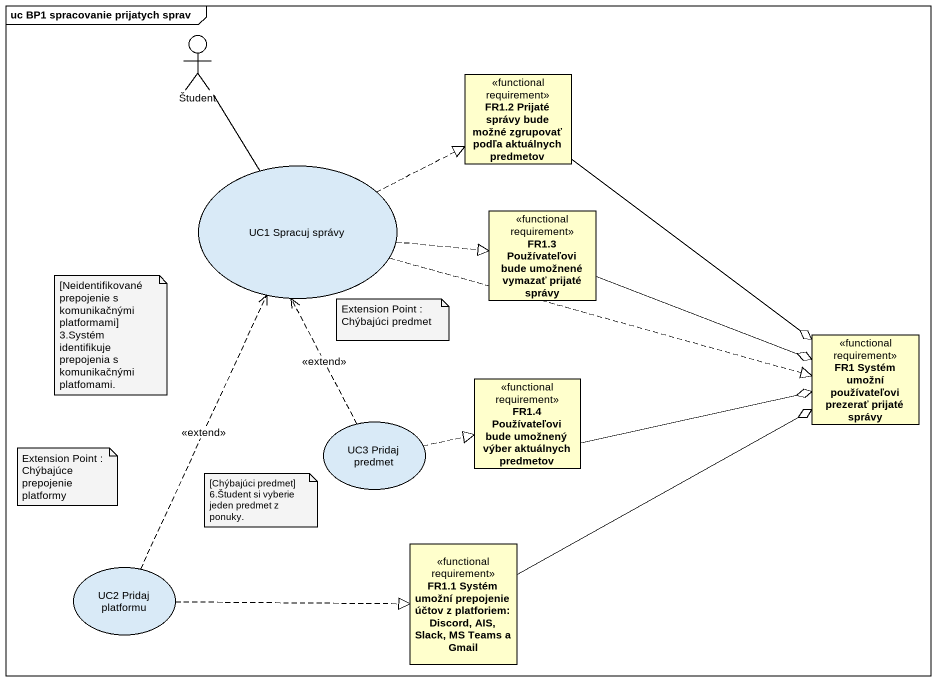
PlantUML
@startuml
mainframe uc BP1 spracovanie prijatych sprav
allowmixing
hide circle
hide empty members
actor Študent
class "FR1.2 Prijaté správy bude možné zgrupovať podľa aktuálnych predmetov" as FR1_2_Prijaté_správy_bude <<functional requirement>>
usecase "UC1 Spracuj správy" as UC1_Spracuj_správy
class "FR1.3 Používateľovi bude umožnené vymazať prijaté správy" as FR1_3_Používateľovi_bude <<functional requirement>>
class "FR1 Systém umožní používateľovi prezerať prijaté správy" as FR1_Systém_umožní <<functional requirement>>
class "FR1.4 Používateľovi bude umožnený výber aktuálnych predmetov" as FR1_4_Používateľovi_bude <<functional requirement>>
usecase "UC3 Pridaj predmet" as UC3_Pridaj_predmet
class "FR1.1 Systém umožní prepojenie účtov z platforiem: Discord, AIS, Slack, MS Teams a Gmail" as FR1_1_Systém_umožní <<functional requirement>>
usecase "UC2 Pridaj platformu" as UC2_Pridaj_platformu
Študent -- UC1_Spracuj_správy
FR1_2_Prijaté_správy_bude --o FR1_Systém_umožní
UC1_Spracuj_správy .right.|> FR1_2_Prijaté_správy_bude
UC1_Spracuj_správy .right.|> FR1_3_Používateľovi_bude
UC1_Spracuj_správy .right.|> FR1_Systém_umožní
FR1_3_Používateľovi_bude -right-o FR1_Systém_umožní
FR1_4_Používateľovi_bude -right-o FR1_Systém_umožní
UC3_Pridaj_predmet .up.> UC1_Spracuj_správy : <<extend>>
UC3_Pridaj_predmet .right.|> FR1_4_Používateľovi_bude
FR1_1_Systém_umožní -right-o FR1_Systém_umožní
UC2_Pridaj_platformu .up.> UC1_Spracuj_správy : <<extend>>
UC2_Pridaj_platformu .right.|> FR1_1_Systém_umožní
UC2_Pridaj_platformu .right.|> FR1_1_Systém_umožní
note as N1
  [Neidentifikované prepojenie s komunikačnými platformami]
  3.Systém identifikuje prepojenia s komunikačnými platfomami.
end note
note as N2
  Extension Point : Chýbajúci predmet
end note
note as N3
  Extension Point : Chýbajúce prepojenie platformy
end note
note as N4
  [Chýbajúci predmet]
  6.Študent si vyberie jeden predmet z ponuky.
end note
@enduml
